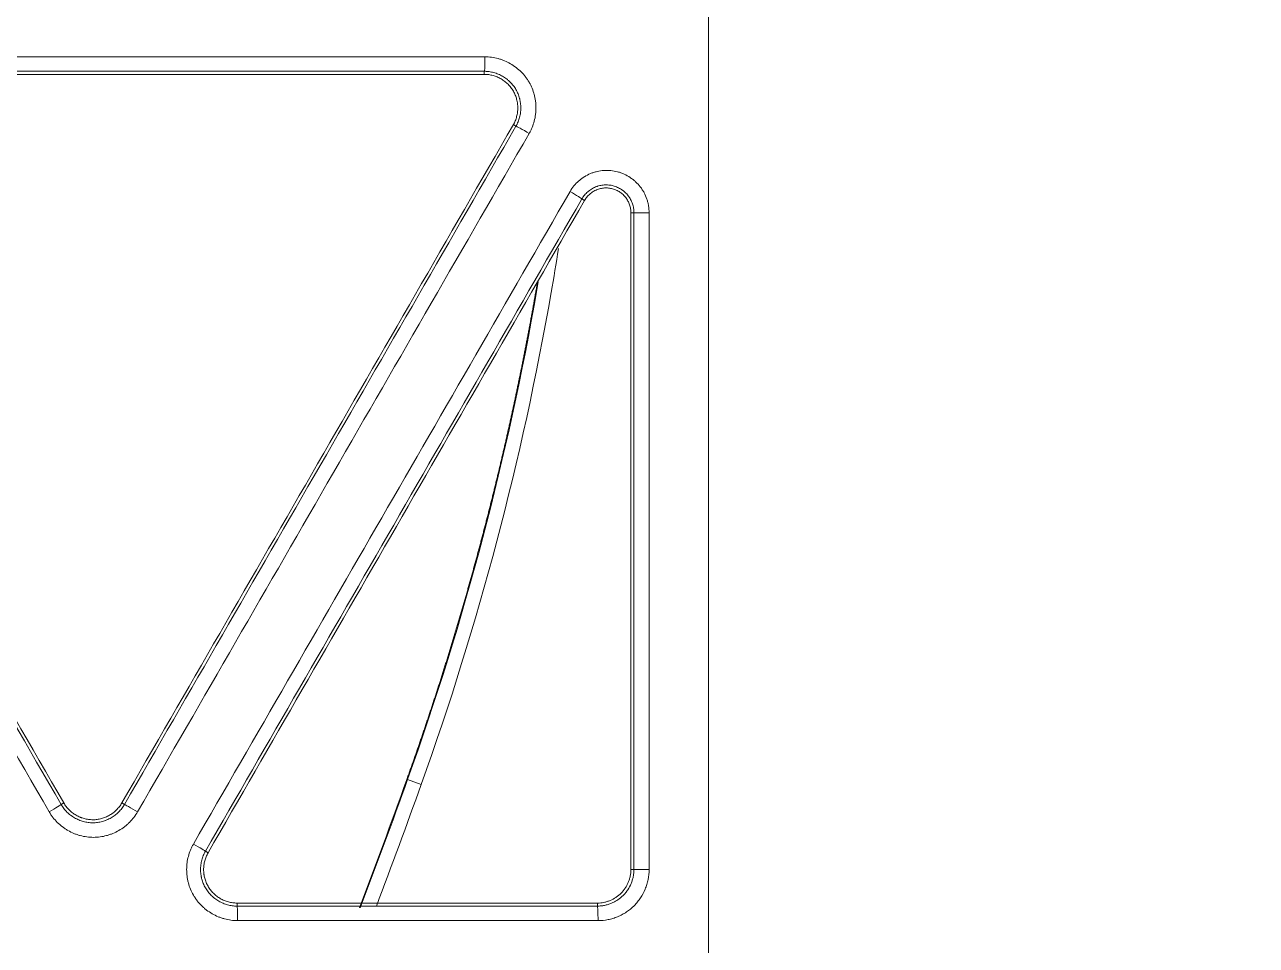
# Model space of a CAD drawing. Header units: inches. Extents: x 405346 to 489838, y -25612 to 14934.
# Drawn here: x 467469.52 to 467509.75, y 4230.75 to 4260.81 of the extents above; entities that cross this region are included whole.
import ezdxf

# ---------------------------------------------------------------- set-up
doc = ezdxf.new("R2010")
doc.units = ezdxf.units.IN
doc.header["$LTSCALE"] = 200
doc.header["$MEASUREMENT"] = 0
doc.layers.add('SS-EQ', color=2, linetype='Continuous', lineweight=20)

# ---------------------------------------------------------------- blocks, each defined once
blk = doc.blocks.new('4way무풍')
at = {"layer": 'SS-EQ'}
for p, q in [((240.266, -62.242), (240.266, -62.142)), ((241.3, -63.933), (241.214, -63.884)), ((243.541, -66.355), (243.454, -66.305)), ((245.152, -66.76), (245.053, -66.76)), ((237.759, -85.268), (238.205, -85.427)), ((226.444, -86.082), (226.531, -86.032)), ((228.427, -86.032), (228.513, -86.082)), ((231.155, -87.607), (231.242, -87.657)), ((245.053, -88.205), (245.152, -88.205)), ((232.19, -89.299), (232.19, -89.399)), ((243.958, -89.399), (243.959, -89.299))]:
    blk.add_line(p, q, dxfattribs=at)
for radius, start, end in [(252.562, 339.25515, 340.26912), (252.587, 339.25746, 340.27071), (253.06, 339.31197, 340.27071)]:
    blk.add_arc((0, 0), radius, start, end, dxfattribs=at)
for centre, major_axis, ratio, start_param, end_param in [((240.266, -61.669), (0, -0.474), 0.045334, 0.034942, 1.569012), ((241.71, -64.17), (0.41, -0.237), 0.021292, 1.530284, 3.106678), ((243.044, -66.068), (0.41, -0.237), 0.021455, 0.034915, 1.529954), ((245.625, -66.76), (0.474, 0), 0.001807, 3.176499, 4.759297), ((226.034, -86.319), (-0.41, -0.237), 0.022969, 1.604277, 3.106677), ((228.923, -86.319), (0.41, -0.237), 0.018018, 1.533539, 3.10668), ((230.745, -87.371), (0.41, -0.237), 0.018281, 0.034912, 1.533146), ((245.625, -88.205), (0.474, 0), 0.002484, 3.176547, 4.758647), ((232.189, -89.872), (0, 0.474), 0.042048, 4.709351, 6.248227), ((243.958, -89.872), (0, -0.474), 0.045633, 1.568201, 3.106717)]:
    blk.add_ellipse(centre, major_axis=major_axis, ratio=ratio, start_param=start_param, end_param=end_param, dxfattribs=at)
for points, knots in [([(346.359, 0), (346.359, -27.812), (346.359, -55.624), (346.359, -97.341), (346.359, -111.247), (346.359, -139.059), (346.359, -152.965), (346.359, -180.777), (346.359, -194.683), (346.359, -222.494), (346.359, -236.4), (346.359, -257.259), (346.358, -264.212), (346.359, -272.903), (346.359, -274.641), (346.359, -277.249), (346.359, -278.118), (346.358, -279.856), (346.358, -280.725), (346.358, -282.029), (346.358, -282.463), (346.358, -283.333), (346.359, -283.767), (346.359, -284.419), (346.359, -284.636), (346.359, -285.071), (346.358, -285.288), (346.355, -285.723), (346.353, -285.94), (346.346, -286.374), (346.341, -286.592), (346.322, -287.243), (346.305, -287.678), (346.262, -288.546), (346.236, -288.98), (346.174, -289.849), (346.138, -290.283), (346.078, -290.934), (346.057, -291.151), (346.012, -291.585), (345.894, -292.666), (345.748, -293.741), (345.479, -295.45), (345.327, -296.299), (344.817, -298.834), (344.407, -300.505), (343.687, -302.982), (343.172, -304.624), (342.294, -307.059), (341.638, -308.663), (341.119, -309.858), (340.941, -310.256), (340.714, -310.751), (340.668, -310.85), (340.576, -311.047), (340.437, -311.343), (339.919, -312.422), (339.029, -314.158), (338.177, -315.66), (336.854, -317.881), (335.912, -319.32), (334.41, -321.418), (333.379, -322.796), (331.741, -324.801), (330.589, -326.095), (329.702, -327.051), (329.403, -327.366), (329.024, -327.758), (328.947, -327.836), (328.795, -327.992), (328.566, -328.224), (327.719, -329.07), (326.303, -330.412), (324.35, -332.111), (322.332, -333.722), (320.944, -334.738), (319.535, -335.724), (318.819, -336.202), (317.367, -337.13), (315.893, -338.028), (314.376, -338.866), (313.222, -339.473), (312.835, -339.671), (312.249, -339.963), (312.054, -340.059), (311.662, -340.249), (309.896, -341.094), (308.103, -341.848), (305.68, -342.75), (304.055, -343.316), (302.408, -343.813), (299.923, -344.506), (298.245, -344.898), (295.697, -345.382), (294.842, -345.525), (293.766, -345.682), (293.551, -345.712), (293.12, -345.771), (292.903, -345.799), (292.254, -345.88), (291.821, -345.929), (290.523, -346.062), (289.657, -346.132), (288.357, -346.21), (287.924, -346.232), (287.057, -346.265), (286.624, -346.277), (285.974, -346.288), (285.757, -346.291), (285.323, -346.293), (285.107, -346.294), (284.673, -346.294), (284.456, -346.294), (284.023, -346.294), (283.806, -346.293), (283.156, -346.293), (282.722, -346.293), (281.855, -346.293), (281.421, -346.293), (280.121, -346.293), (279.253, -346.294), (277.519, -346.294), (276.652, -346.294), (274.051, -346.294), (272.316, -346.294), (267.113, -346.294), (263.645, -346.293), (256.708, -346.293), (253.239, -346.294), (242.833, -346.294), (235.896, -346.294), (222.022, -346.294), (215.084, -346.294), (194.273, -346.294), (180.399, -346.294), (152.65, -346.294), (138.775, -346.294), (111.027, -346.294), (97.152, -346.294), (69.404, -346.294), (55.529, -346.294), (34.718, -346.294), (27.78, -346.294), (13.906, -346.294), (6.969, -346.294), (0.032, -346.294)], [0, 0, 0, 0, 0.125, 0.125, 0.1875, 0.1875, 0.25, 0.25, 0.3125, 0.3125, 0.375, 0.375, 0.40625, 0.40625, 0.414063, 0.414063, 0.417969, 0.417969, 0.421875, 0.421875, 0.423828, 0.423828, 0.425781, 0.425781, 0.426758, 0.426758, 0.427734, 0.427734, 0.428711, 0.428711, 0.429688, 0.429688, 0.431641, 0.431641, 0.433594, 0.433594, 0.435547, 0.435547, 0.436523, 0.436523, 0.4375, 0.441406, 0.441406, 0.445313, 0.445313, 0.453125, 0.453125, 0.457031, 0.460938, 0.464844, 0.464844, 0.466797, 0.466797, 0.467285, 0.467285, 0.467773, 0.46875, 0.472656, 0.476563, 0.476563, 0.484375, 0.484375, 0.488281, 0.492188, 0.496094, 0.496094, 0.498047, 0.498047, 0.498535, 0.498535, 0.499023, 0.5, 0.503906, 0.507813, 0.511719, 0.515625, 0.515625, 0.519531, 0.519531, 0.523438, 0.527344, 0.527344, 0.529297, 0.529297, 0.530273, 0.530273, 0.53125, 0.539063, 0.539063, 0.542969, 0.546875, 0.546875, 0.554688, 0.554688, 0.558594, 0.558594, 0.55957, 0.55957, 0.560547, 0.560547, 0.5625, 0.5625, 0.566406, 0.566406, 0.568359, 0.568359, 0.570313, 0.570313, 0.571289, 0.571289, 0.572266, 0.572266, 0.573242, 0.573242, 0.574219, 0.574219, 0.576172, 0.576172, 0.578125, 0.578125, 0.582031, 0.582031, 0.585938, 0.585938, 0.59375, 0.59375, 0.609375, 0.609375, 0.625, 0.625, 0.65625, 0.65625, 0.6875, 0.6875, 0.75, 0.75, 0.8125, 0.8125, 0.875, 0.875, 0.9375, 0.9375, 0.96875, 0.96875, 1, 1, 1, 1]), ([(0.032, -345.099), (6.961, -345.099), (13.891, -345.099), (27.75, -345.099), (34.679, -345.099), (55.467, -345.099), (69.326, -345.098), (97.044, -345.098), (110.903, -345.097), (138.621, -345.096), (152.48, -345.096), (180.197, -345.094), (194.056, -345.092), (214.845, -345.09), (221.774, -345.089), (235.633, -345.086), (242.562, -345.085), (256.421, -345.082), (263.351, -345.081), (272.013, -345.079), (273.745, -345.079), (276.343, -345.079), (277.21, -345.078), (278.942, -345.078), (279.808, -345.077), (281.107, -345.076), (281.541, -345.076), (282.407, -345.076), (282.84, -345.076), (283.706, -345.076), (284.139, -345.076), (284.789, -345.074), (285.005, -345.074), (285.438, -345.071), (285.655, -345.069), (286.304, -345.06), (286.737, -345.049), (287.602, -345.017), (288.034, -344.997), (289.33, -344.922), (290.194, -344.853), (291.488, -344.722), (291.92, -344.673), (292.566, -344.593), (292.782, -344.566), (293.212, -344.508), (294.286, -344.358), (295.351, -344.18), (297.891, -343.699), (299.563, -343.307), (302.039, -342.615), (303.679, -342.118), (305.297, -341.551), (307.709, -340.648), (309.296, -339.976), (311.056, -339.138), (311.349, -338.996), (311.641, -338.853), (311.836, -338.756), (311.933, -338.707), (312.418, -338.464), (312.803, -338.265), (313.951, -337.656), (314.704, -337.236), (316.19, -336.364), (316.921, -335.913), (318.363, -334.982), (319.073, -334.502), (320.472, -333.511), (321.849, -332.491), (323.849, -330.872), (325.784, -329.163), (327.03, -327.964), (327.795, -327.195), (327.947, -327.041), (328.25, -326.729), (328.401, -326.573), (328.849, -326.102), (329.145, -325.785), (330.019, -324.826), (331.153, -323.527), (332.763, -321.515), (333.776, -320.132), (334.759, -318.728), (335.235, -318.016), (336.157, -316.57), (336.603, -315.837), (337.465, -314.35), (338.296, -312.842), (339.065, -311.291), (339.481, -310.406), (339.527, -310.308), (339.618, -310.111), (339.754, -309.815), (340.065, -309.123), (340.322, -308.527), (340.821, -307.331), (341.451, -305.727), (342.288, -303.291), (342.776, -301.648), (343.454, -299.169), (343.836, -297.496), (344.302, -294.959), (344.439, -294.108), (344.619, -292.825), (344.702, -292.181), (344.786, -291.427), (344.82, -291.104), (344.842, -290.888), (344.853, -290.779), (344.946, -289.807), (345.01, -288.942), (345.078, -287.644), (345.096, -287.212), (345.116, -286.563), (345.122, -286.347), (345.13, -285.914), (345.133, -285.698), (345.138, -285.266), (345.139, -285.049), (345.14, -284.617), (345.14, -284.4), (345.141, -283.752), (345.141, -283.319), (345.141, -282.67), (345.141, -282.454), (345.141, -282.021), (345.141, -281.805), (345.142, -281.156), (345.142, -280.724), (345.143, -279.426), (345.143, -278.561), (345.144, -276.831), (345.144, -275.966), (345.145, -273.37), (345.145, -271.64), (345.146, -262.989), (345.148, -256.069), (345.152, -235.306), (345.154, -221.465), (345.157, -193.782), (345.159, -179.94), (345.161, -152.257), (345.161, -138.416), (345.162, -110.732), (345.163, -69.208), (345.164, -27.683), (345.164, 0)], [0, 0, 0, 0, 0.03125, 0.03125, 0.0625, 0.0625, 0.125, 0.125, 0.1875, 0.1875, 0.25, 0.25, 0.3125, 0.3125, 0.34375, 0.34375, 0.375, 0.375, 0.40625, 0.40625, 0.414063, 0.414063, 0.417969, 0.417969, 0.421875, 0.421875, 0.423828, 0.423828, 0.425781, 0.425781, 0.427734, 0.427734, 0.428711, 0.428711, 0.429688, 0.429688, 0.431641, 0.431641, 0.433594, 0.433594, 0.4375, 0.4375, 0.439453, 0.439453, 0.44043, 0.44043, 0.441406, 0.445313, 0.445313, 0.453125, 0.453125, 0.457031, 0.460938, 0.460938, 0.46875, 0.46875, 0.469727, 0.470215, 0.470215, 0.470703, 0.470703, 0.472656, 0.472656, 0.476563, 0.476563, 0.480469, 0.480469, 0.484375, 0.484375, 0.488281, 0.492188, 0.496094, 0.5, 0.5, 0.500977, 0.500977, 0.501953, 0.501953, 0.503906, 0.503906, 0.507813, 0.511719, 0.515625, 0.515625, 0.519531, 0.519531, 0.523438, 0.523438, 0.527344, 0.53125, 0.53125, 0.531738, 0.531738, 0.532227, 0.533203, 0.535156, 0.535156, 0.539063, 0.542969, 0.546875, 0.546875, 0.554688, 0.554688, 0.558594, 0.558594, 0.560547, 0.561523, 0.562012, 0.562012, 0.5625, 0.5625, 0.566406, 0.566406, 0.568359, 0.568359, 0.569336, 0.569336, 0.570313, 0.570313, 0.571289, 0.571289, 0.572266, 0.572266, 0.574219, 0.574219, 0.575195, 0.575195, 0.576172, 0.576172, 0.578125, 0.578125, 0.582031, 0.582031, 0.585938, 0.585938, 0.59375, 0.59375, 0.625, 0.625, 0.6875, 0.6875, 0.75, 0.75, 0.8125, 0.8125, 0.875, 1, 1, 1, 1]), ([(247.586, -233.896), (247.586, -231.46), (247.586, -229.023), (247.586, -224.151), (247.586, -221.715), (247.586, -216.842), (247.586, -214.406), (247.586, -209.534), (247.586, -207.097), (247.586, -204.052), (247.586, -203.443), (247.586, -202.225), (247.586, -201.616), (247.586, -199.788), (247.586, -198.57), (247.586, -194.916), (247.586, -192.479), (247.586, -185.17), (247.586, -180.297), (247.586, -155.933), (247.586, -136.442), (247.586, -112.077), (247.586, -107.204), (247.586, -97.459), (247.586, -92.586), (247.586, -77.967), (247.586, -68.221), (247.586, -38.984), (247.586, -19.492), (247.586, 0)], [0, 0, 0, 0, 0.03125, 0.03125, 0.0625, 0.0625, 0.09375, 0.09375, 0.125, 0.125, 0.132812, 0.132812, 0.140625, 0.140625, 0.15625, 0.15625, 0.1875, 0.1875, 0.25, 0.25, 0.5, 0.5, 0.5625, 0.5625, 0.625, 0.625, 0.75, 0.75, 1, 1, 1, 1]), ([(240.287, -61.669), (240.36, -61.669), (240.433, -61.674), (240.576, -61.694), (240.647, -61.708), (240.752, -61.737), (240.787, -61.747), (240.839, -61.765), (240.856, -61.771), (240.891, -61.784), (240.907, -61.791), (240.991, -61.826), (241.121, -61.89), (241.242, -61.971), (241.315, -62.026), (241.329, -62.038), (241.358, -62.061), (241.4, -62.096), (241.44, -62.133), (241.517, -62.209), (241.565, -62.264), (241.631, -62.35), (241.653, -62.379), (241.693, -62.44), (241.713, -62.471), (241.768, -62.566), (241.831, -62.696), (241.878, -62.833), (241.901, -62.922), (241.905, -62.939), (241.913, -62.975), (241.917, -62.993), (241.928, -63.047), (241.934, -63.083), (241.948, -63.191), (241.952, -63.263), (241.952, -63.372), (241.951, -63.427), (241.946, -63.481), (241.943, -63.518), (241.941, -63.536), (241.929, -63.627), (241.901, -63.769), (241.856, -63.907), (241.814, -64.008), (241.799, -64.041), (241.767, -64.107), (241.75, -64.139), (241.731, -64.171)], [0, 0, 0, 0, 0.0625, 0.0625, 0.125, 0.125, 0.15625, 0.15625, 0.171875, 0.171875, 0.1875, 0.1875, 0.25, 0.3125, 0.3125, 0.328125, 0.328125, 0.34375, 0.375, 0.375, 0.4375, 0.4375, 0.46875, 0.46875, 0.5, 0.5, 0.5625, 0.625, 0.625, 0.640625, 0.640625, 0.65625, 0.65625, 0.6875, 0.6875, 0.75, 0.75, 0.78125, 0.796875, 0.796875, 0.8125, 0.8125, 0.875, 0.9375, 0.9375, 0.96875, 0.96875, 1, 1, 1, 1]), ([(241.3, -63.933), (241.302, -63.93), (241.303, -63.927), (241.306, -63.922), (241.311, -63.913), (241.316, -63.904), (241.325, -63.887), (241.331, -63.875), (241.348, -63.84), (241.359, -63.816), (241.388, -63.744), (241.421, -63.645), (241.441, -63.543), (241.449, -63.478), (241.45, -63.465), (241.453, -63.439), (241.454, -63.426), (241.456, -63.387), (241.457, -63.361), (241.457, -63.283), (241.454, -63.231), (241.444, -63.154), (241.44, -63.128), (241.432, -63.09), (241.429, -63.077), (241.424, -63.051), (241.42, -63.039), (241.404, -62.975), (241.387, -62.926), (241.348, -62.83), (241.325, -62.784), (241.286, -62.716), (241.272, -62.694), (241.243, -62.65), (241.228, -62.629), (241.18, -62.568), (241.146, -62.529), (241.09, -62.474), (241.062, -62.448), (241.032, -62.423), (241.012, -62.406), (241.001, -62.398), (240.949, -62.358), (240.863, -62.301), (240.77, -62.255), (240.698, -62.225), (240.673, -62.215), (240.624, -62.198), (240.599, -62.191), (240.524, -62.17), (240.473, -62.16), (240.396, -62.149), (240.358, -62.145), (240.312, -62.143), (240.289, -62.142), (240.279, -62.142), (240.273, -62.142), (240.269, -62.142), (240.266, -62.142)], [0, 0, 0, 0, 0.003906, 0.003906, 0.007812, 0.015625, 0.015625, 0.03125, 0.03125, 0.0625, 0.0625, 0.125, 0.1875, 0.1875, 0.203125, 0.203125, 0.21875, 0.21875, 0.25, 0.25, 0.3125, 0.3125, 0.34375, 0.34375, 0.359375, 0.359375, 0.375, 0.375, 0.4375, 0.4375, 0.5, 0.5, 0.53125, 0.53125, 0.5625, 0.5625, 0.625, 0.625, 0.65625, 0.671875, 0.671875, 0.6875, 0.6875, 0.75, 0.8125, 0.8125, 0.84375, 0.84375, 0.875, 0.875, 0.9375, 0.9375, 0.96875, 0.984375, 0.992188, 0.996094, 0.996094, 1, 1, 1, 1]), ([(240.266, -62.242), (240.315, -62.242), (240.363, -62.245), (240.457, -62.258), (240.55, -62.277), (240.64, -62.308), (240.706, -62.336), (240.728, -62.346), (240.771, -62.367), (240.792, -62.379), (240.854, -62.414), (240.894, -62.441), (240.95, -62.484), (240.969, -62.499), (241.005, -62.53), (241.023, -62.547), (241.074, -62.597), (241.137, -62.668), (241.19, -62.747), (241.226, -62.81), (241.237, -62.831), (241.258, -62.874), (241.268, -62.896), (241.295, -62.962), (241.31, -63.007), (241.328, -63.076), (241.336, -63.111), (241.342, -63.146), (241.346, -63.17), (241.348, -63.182), (241.355, -63.241), (241.361, -63.336), (241.355, -63.431), (241.346, -63.502), (241.343, -63.526), (241.333, -63.573), (241.328, -63.597), (241.31, -63.666), (241.295, -63.711), (241.259, -63.799), (241.238, -63.842), (241.214, -63.884)], [0, 0, 0, 0, 0.0625, 0.0625, 0.125, 0.1875, 0.1875, 0.21875, 0.21875, 0.25, 0.25, 0.3125, 0.3125, 0.34375, 0.34375, 0.375, 0.375, 0.4375, 0.5, 0.5, 0.53125, 0.53125, 0.5625, 0.5625, 0.625, 0.625, 0.65625, 0.671875, 0.671875, 0.6875, 0.6875, 0.75, 0.8125, 0.8125, 0.84375, 0.84375, 0.875, 0.875, 0.9375, 0.9375, 1, 1, 1, 1]), ([(228.427, -86.032), (230.558, -82.34), (232.689, -78.649), (236.952, -71.266), (239.083, -67.575), (241.214, -63.884)], [0, 0, 0, 0, 0.5, 0.5, 1, 1, 1, 1]), ([(228.513, -86.082), (230.644, -82.39), (232.775, -78.699), (237.038, -71.316), (239.169, -67.624), (241.3, -63.933)], [0, 0, 0, 0, 0.5, 0.5, 1, 1, 1, 1]), ([(241.731, -64.171), (239.6, -67.862), (237.468, -71.554), (233.205, -78.937), (231.074, -82.628), (228.942, -86.32)], [0, 0, 0, 0, 0.5, 0.5, 1, 1, 1, 1]), ([(243.066, -66.069), (243.104, -66.003), (243.147, -65.941), (243.242, -65.825), (243.295, -65.771), (243.366, -65.708), (243.381, -65.696), (243.41, -65.672), (243.425, -65.661), (243.47, -65.627), (243.501, -65.606), (243.597, -65.546), (243.664, -65.512), (243.751, -65.475), (243.769, -65.469), (243.805, -65.455), (243.823, -65.449), (243.877, -65.432), (243.913, -65.422), (244.023, -65.397), (244.097, -65.386), (244.191, -65.379), (244.21, -65.378), (244.248, -65.377), (244.267, -65.377), (244.324, -65.378), (244.362, -65.38), (244.474, -65.391), (244.548, -65.404), (244.657, -65.434), (244.694, -65.445), (244.765, -65.471), (244.8, -65.485), (244.902, -65.531), (244.968, -65.568), (245.047, -65.62), (245.062, -65.631), (245.093, -65.653), (245.108, -65.665), (245.153, -65.7), (245.181, -65.725), (245.264, -65.801), (245.314, -65.857), (245.372, -65.932), (245.383, -65.947), (245.405, -65.978), (245.416, -65.994), (245.447, -66.042), (245.466, -66.074), (245.519, -66.174), (245.549, -66.243), (245.58, -66.332), (245.585, -66.35), (245.596, -66.386), (245.601, -66.405), (245.615, -66.46), (245.623, -66.497), (245.641, -66.609), (245.648, -66.684), (245.648, -66.761)], [0, 0, 0, 0, 0.0625, 0.0625, 0.125, 0.125, 0.140625, 0.140625, 0.15625, 0.15625, 0.1875, 0.1875, 0.25, 0.25, 0.265625, 0.265625, 0.28125, 0.28125, 0.3125, 0.3125, 0.375, 0.375, 0.390625, 0.390625, 0.40625, 0.40625, 0.4375, 0.4375, 0.5, 0.5, 0.53125, 0.53125, 0.5625, 0.5625, 0.625, 0.625, 0.640625, 0.640625, 0.65625, 0.65625, 0.6875, 0.6875, 0.75, 0.75, 0.765625, 0.765625, 0.78125, 0.78125, 0.8125, 0.8125, 0.875, 0.875, 0.890625, 0.890625, 0.90625, 0.90625, 0.9375, 0.9375, 1, 1, 1, 1]), ([(245.152, -66.76), (245.152, -66.757), (245.152, -66.754), (245.152, -66.747), (245.152, -66.738), (245.151, -66.716), (245.15, -66.697), (245.147, -66.66), (245.141, -66.611), (245.13, -66.562), (245.118, -66.513), (245.111, -66.489), (245.087, -66.419), (245.067, -66.374), (245.032, -66.308), (245.02, -66.287), (244.999, -66.255), (244.992, -66.245), (244.978, -66.224), (244.97, -66.214), (244.933, -66.165), (244.899, -66.129), (244.845, -66.078), (244.826, -66.062), (244.797, -66.039), (244.787, -66.031), (244.767, -66.017), (244.757, -66.01), (244.705, -65.975), (244.662, -65.951), (244.594, -65.921), (244.571, -65.911), (244.524, -65.895), (244.5, -65.887), (244.428, -65.868), (244.38, -65.859), (244.306, -65.852), (244.281, -65.851), (244.232, -65.85), (244.207, -65.851), (244.132, -65.855), (244.083, -65.863), (244.011, -65.879), (243.976, -65.889), (243.94, -65.901), (243.917, -65.91), (243.905, -65.914), (243.848, -65.938), (243.804, -65.961), (243.741, -66), (243.71, -66.021), (243.681, -66.044), (243.661, -66.06), (243.652, -66.068), (243.605, -66.109), (243.57, -66.144), (243.523, -66.201), (243.501, -66.231), (243.477, -66.267), (243.465, -66.286), (243.46, -66.294), (243.457, -66.299), (243.456, -66.302), (243.454, -66.305)], [0, 0, 0, 0, 0.003906, 0.003906, 0.007812, 0.015625, 0.03125, 0.03125, 0.0625, 0.09375, 0.09375, 0.125, 0.125, 0.1875, 0.1875, 0.21875, 0.21875, 0.234375, 0.234375, 0.25, 0.25, 0.3125, 0.3125, 0.34375, 0.34375, 0.359375, 0.359375, 0.375, 0.375, 0.4375, 0.4375, 0.46875, 0.46875, 0.5, 0.5, 0.5625, 0.5625, 0.59375, 0.59375, 0.625, 0.625, 0.6875, 0.6875, 0.71875, 0.734375, 0.734375, 0.75, 0.75, 0.8125, 0.8125, 0.84375, 0.859375, 0.859375, 0.875, 0.875, 0.9375, 0.9375, 0.96875, 0.984375, 0.992188, 0.996094, 0.996094, 1, 1, 1, 1]), ([(243.541, -66.355), (243.564, -66.316), (243.589, -66.28), (243.631, -66.229), (243.646, -66.212), (243.677, -66.18), (243.693, -66.165), (243.743, -66.121), (243.778, -66.095), (243.834, -66.06), (243.854, -66.049), (243.883, -66.034), (243.893, -66.029), (243.913, -66.02), (243.924, -66.015), (243.975, -65.994), (244.017, -65.981), (244.081, -65.966), (244.103, -65.962), (244.146, -65.956), (244.169, -65.953), (244.235, -65.949), (244.279, -65.95), (244.344, -65.956), (244.366, -65.959), (244.41, -65.967), (244.432, -65.972), (244.496, -65.989), (244.537, -66.004), (244.597, -66.031), (244.617, -66.041), (244.656, -66.063), (244.675, -66.074), (244.73, -66.111), (244.764, -66.139), (244.813, -66.184), (244.836, -66.207), (244.858, -66.232), (244.872, -66.249), (244.879, -66.258), (244.913, -66.302), (244.937, -66.339), (244.968, -66.397), (244.977, -66.417), (244.995, -66.458), (245.003, -66.478), (245.024, -66.542), (245.046, -66.627), (245.053, -66.715), (245.053, -66.76)], [0, 0, 0, 0, 0.0625, 0.0625, 0.09375, 0.09375, 0.125, 0.125, 0.1875, 0.1875, 0.21875, 0.21875, 0.234375, 0.234375, 0.25, 0.25, 0.3125, 0.3125, 0.34375, 0.34375, 0.375, 0.375, 0.4375, 0.4375, 0.46875, 0.46875, 0.5, 0.5, 0.5625, 0.5625, 0.59375, 0.59375, 0.625, 0.625, 0.6875, 0.6875, 0.71875, 0.734375, 0.734375, 0.75, 0.75, 0.8125, 0.8125, 0.84375, 0.84375, 0.875, 0.875, 0.9375, 1, 1, 1, 1]), ([(230.765, -87.372), (232.815, -83.821), (234.865, -80.271), (238.965, -73.17), (241.016, -69.619), (243.066, -66.069)], [0, 0, 0, 0, 0.5, 0.5, 1, 1, 1, 1]), ([(243.454, -66.305), (241.404, -69.855), (239.355, -73.405), (235.255, -80.506), (233.205, -84.057), (231.155, -87.607)], [0, 0, 0, 0, 0.5, 0.5, 1, 1, 1, 1]), ([(243.541, -66.355), (241.492, -69.905), (239.442, -73.456), (235.342, -80.556), (233.292, -84.107), (231.242, -87.657)], [0, 0, 0, 0, 0.5, 0.5, 1, 1, 1, 1]), ([(238.205, -85.427), (240.078, -80.207), (241.623, -74.355), (242.612, -68.407), (242.687, -67.93)], [0, 0, 0, 0, 0.919937, 1, 1, 1, 1]), ([(241.993, -69.07), (241.986, -69.113), (241.97, -69.206), (241.945, -69.35), (241.918, -69.501), (241.892, -69.651), (241.865, -69.802), (241.838, -69.952), (241.81, -70.103), (241.782, -70.254), (241.755, -70.404), (241.726, -70.554), (241.698, -70.705), (241.669, -70.855), (241.641, -71.005), (241.612, -71.155), (241.582, -71.306), (241.553, -71.456), (241.523, -71.606), (241.493, -71.756), (241.463, -71.906), (241.432, -72.056), (241.401, -72.205), (241.37, -72.355), (241.339, -72.505), (241.308, -72.655), (241.276, -72.804), (241.244, -72.954), (241.212, -73.103), (241.179, -73.253), (241.147, -73.402), (241.114, -73.552), (241.081, -73.701), (241.047, -73.85), (241.014, -73.999), (240.98, -74.148), (240.946, -74.298), (240.912, -74.447), (240.877, -74.595), (240.842, -74.744), (240.807, -74.893), (240.772, -75.042), (240.737, -75.191), (240.701, -75.339), (240.665, -75.488), (240.629, -75.636), (240.592, -75.785), (240.556, -75.933), (240.519, -76.081), (240.482, -76.23), (240.444, -76.378), (240.407, -76.526), (240.369, -76.674), (240.331, -76.822), (240.293, -76.97), (240.254, -77.117), (240.215, -77.265), (240.176, -77.413), (240.137, -77.56), (240.098, -77.708), (240.058, -77.855), (240.018, -78.003), (239.978, -78.15), (239.938, -78.297), (239.897, -78.444), (239.856, -78.592), (239.815, -78.739), (239.774, -78.885), (239.732, -79.032), (239.691, -79.179), (239.649, -79.326), (239.607, -79.472), (239.564, -79.619), (239.521, -79.765), (239.479, -79.912), (239.435, -80.058), (239.392, -80.204), (239.349, -80.35), (239.305, -80.496), (239.261, -80.642), (239.216, -80.788), (239.172, -80.934), (239.127, -81.08), (239.082, -81.225), (239.037, -81.371), (238.992, -81.516), (238.946, -81.662), (238.9, -81.807), (238.854, -81.952), (238.808, -82.097), (238.762, -82.242), (238.715, -82.387), (238.668, -82.532), (238.621, -82.677), (238.573, -82.821), (238.526, -82.966), (238.478, -83.11), (238.43, -83.255), (238.381, -83.399), (238.333, -83.543), (238.284, -83.687), (238.235, -83.831), (238.186, -83.975), (238.137, -84.119), (238.087, -84.263), (238.037, -84.406), (237.987, -84.55), (237.937, -84.693), (237.886, -84.836), (237.836, -84.98), (237.785, -85.123), (237.75, -85.218), (237.733, -85.266)], [0, 0, 0, 0, 0.007812, 0.016937, 0.026062, 0.035187, 0.044312, 0.053437, 0.062562, 0.071687, 0.080812, 0.089937, 0.099061, 0.108186, 0.11731, 0.126434, 0.135558, 0.144682, 0.153806, 0.162929, 0.172053, 0.181176, 0.190299, 0.199422, 0.208544, 0.217666, 0.226788, 0.23591, 0.245032, 0.254153, 0.263274, 0.272394, 0.281514, 0.290634, 0.299754, 0.308873, 0.317992, 0.32711, 0.336228, 0.345346, 0.354463, 0.36358, 0.372696, 0.381812, 0.390927, 0.400042, 0.409156, 0.41827, 0.427384, 0.436497, 0.445609, 0.454721, 0.463832, 0.472943, 0.482053, 0.491162, 0.500271, 0.509379, 0.518487, 0.527594, 0.5367, 0.545806, 0.554911, 0.564016, 0.573119, 0.582222, 0.591324, 0.600426, 0.609527, 0.618627, 0.627726, 0.636824, 0.645922, 0.655019, 0.664115, 0.67321, 0.682305, 0.691398, 0.700491, 0.709583, 0.718674, 0.727764, 0.736853, 0.745942, 0.755029, 0.764116, 0.773201, 0.782286, 0.791369, 0.800452, 0.809534, 0.818614, 0.827694, 0.836772, 0.84585, 0.854927, 0.864002, 0.873076, 0.88215, 0.891222, 0.900293, 0.909363, 0.918432, 0.9275, 0.936567, 0.945632, 0.954696, 0.963759, 0.972821, 0.981882, 0.990942, 1, 1, 1, 1]), ([(242.028, -69.018), (242.013, -69.105), (241.06, -74.631), (239.622, -80.072), (237.759, -85.268)], [0, 0, 0, 0, 0.015657, 1, 1, 1, 1]), ([(226.444, -86.082), (226.446, -86.085), (226.447, -86.088), (226.451, -86.093), (226.456, -86.102), (226.461, -86.11), (226.471, -86.127), (226.479, -86.138), (226.501, -86.171), (226.516, -86.192), (226.564, -86.254), (226.633, -86.331), (226.711, -86.399), (226.764, -86.439), (226.774, -86.446), (226.795, -86.462), (226.828, -86.484), (226.861, -86.504), (226.928, -86.543), (226.975, -86.566), (227.047, -86.596), (227.071, -86.606), (227.121, -86.623), (227.146, -86.63), (227.221, -86.651), (227.272, -86.661), (227.375, -86.675), (227.426, -86.679), (227.505, -86.679), (227.531, -86.678), (227.583, -86.674), (227.609, -86.672), (227.686, -86.661), (227.737, -86.651), (227.812, -86.63), (227.849, -86.619), (227.886, -86.605), (227.91, -86.596), (227.923, -86.591), (227.983, -86.566), (228.076, -86.52), (228.162, -86.462), (228.225, -86.415), (228.245, -86.398), (228.285, -86.364), (228.304, -86.346), (228.359, -86.291), (228.394, -86.252), (228.441, -86.191), (228.464, -86.159), (228.489, -86.121), (228.501, -86.101), (228.506, -86.093), (228.509, -86.087), (228.511, -86.084), (228.513, -86.082)], [0, 0, 0, 0, 0.003906, 0.003906, 0.007812, 0.015625, 0.015625, 0.03125, 0.03125, 0.0625, 0.0625, 0.125, 0.1875, 0.1875, 0.203125, 0.203125, 0.21875, 0.25, 0.25, 0.3125, 0.3125, 0.34375, 0.34375, 0.375, 0.375, 0.4375, 0.4375, 0.5, 0.5, 0.53125, 0.53125, 0.5625, 0.5625, 0.625, 0.625, 0.65625, 0.671875, 0.671875, 0.6875, 0.6875, 0.75, 0.8125, 0.8125, 0.84375, 0.84375, 0.875, 0.875, 0.9375, 0.9375, 0.96875, 0.984375, 0.992187, 0.996094, 0.996094, 1, 1, 1, 1]), ([(228.427, -86.032), (228.403, -86.074), (228.376, -86.114), (228.317, -86.189), (228.254, -86.26), (228.182, -86.323), (228.134, -86.359), (228.125, -86.366), (228.105, -86.38), (228.076, -86.4), (228.045, -86.419), (227.983, -86.455), (227.941, -86.476), (227.875, -86.503), (227.852, -86.512), (227.807, -86.528), (227.784, -86.535), (227.715, -86.554), (227.622, -86.573), (227.527, -86.579), (227.455, -86.579), (227.431, -86.578), (227.383, -86.575), (227.359, -86.573), (227.289, -86.563), (227.242, -86.553), (227.174, -86.534), (227.14, -86.524), (227.106, -86.512), (227.083, -86.503), (227.072, -86.499), (227.017, -86.475), (226.931, -86.433), (226.852, -86.38), (226.795, -86.337), (226.777, -86.322), (226.74, -86.29), (226.723, -86.274), (226.672, -86.224), (226.64, -86.188), (226.582, -86.113), (226.555, -86.074), (226.531, -86.032)], [0, 0, 0, 0, 0.0625, 0.0625, 0.125, 0.1875, 0.1875, 0.203125, 0.203125, 0.21875, 0.25, 0.25, 0.3125, 0.3125, 0.34375, 0.34375, 0.375, 0.375, 0.4375, 0.5, 0.5, 0.53125, 0.53125, 0.5625, 0.5625, 0.625, 0.625, 0.65625, 0.671875, 0.671875, 0.6875, 0.6875, 0.75, 0.8125, 0.8125, 0.84375, 0.84375, 0.875, 0.875, 0.9375, 0.9375, 1, 1, 1, 1]), ([(228.942, -86.32), (228.905, -86.384), (228.865, -86.444), (228.776, -86.559), (228.728, -86.613), (228.651, -86.69), (228.624, -86.715), (228.583, -86.751), (228.569, -86.762), (228.54, -86.786), (228.526, -86.797), (228.454, -86.852), (228.333, -86.932), (228.203, -86.997), (228.118, -87.032), (228.101, -87.039), (228.067, -87.052), (228.05, -87.058), (227.998, -87.076), (227.963, -87.087), (227.859, -87.115), (227.788, -87.129), (227.68, -87.144), (227.644, -87.148), (227.571, -87.153), (227.534, -87.154), (227.425, -87.154), (227.28, -87.144), (227.138, -87.115), (227.05, -87.091), (227.033, -87.086), (226.997, -87.076), (226.98, -87.07), (226.928, -87.052), (226.894, -87.039), (226.794, -86.997), (226.729, -86.965), (226.634, -86.911), (226.588, -86.882), (226.543, -86.851), (226.513, -86.83), (226.498, -86.819), (226.426, -86.763), (226.316, -86.668), (226.22, -86.56), (226.153, -86.474), (226.132, -86.444), (226.091, -86.383), (226.071, -86.352), (226.053, -86.32)], [0, 0, 0, 0, 0.0625, 0.0625, 0.125, 0.125, 0.15625, 0.15625, 0.171875, 0.171875, 0.1875, 0.1875, 0.25, 0.3125, 0.3125, 0.328125, 0.328125, 0.34375, 0.34375, 0.375, 0.375, 0.4375, 0.4375, 0.46875, 0.46875, 0.5, 0.5, 0.5625, 0.625, 0.625, 0.640625, 0.640625, 0.65625, 0.65625, 0.6875, 0.6875, 0.75, 0.75, 0.78125, 0.796875, 0.796875, 0.8125, 0.8125, 0.875, 0.9375, 0.9375, 0.96875, 0.96875, 1, 1, 1, 1]), ([(232.209, -89.874), (232.136, -89.874), (232.063, -89.869), (231.92, -89.849), (231.849, -89.835), (231.744, -89.807), (231.709, -89.796), (231.657, -89.778), (231.64, -89.772), (231.605, -89.759), (231.589, -89.752), (231.505, -89.717), (231.375, -89.653), (231.254, -89.572), (231.181, -89.517), (231.167, -89.506), (231.138, -89.483), (231.096, -89.447), (231.056, -89.41), (230.979, -89.334), (230.931, -89.28), (230.865, -89.194), (230.844, -89.164), (230.803, -89.104), (230.783, -89.072), (230.728, -88.977), (230.665, -88.847), (230.618, -88.71), (230.595, -88.622), (230.591, -88.604), (230.583, -88.568), (230.579, -88.55), (230.568, -88.496), (230.562, -88.46), (230.549, -88.352), (230.544, -88.28), (230.544, -88.171), (230.545, -88.117), (230.55, -88.062), (230.553, -88.026), (230.555, -88.007), (230.567, -87.916), (230.595, -87.774), (230.64, -87.637), (230.682, -87.536), (230.697, -87.502), (230.729, -87.436), (230.746, -87.404), (230.765, -87.372)], [0, 0, 0, 0, 0.0625, 0.0625, 0.125, 0.125, 0.15625, 0.15625, 0.171875, 0.171875, 0.1875, 0.1875, 0.25, 0.3125, 0.3125, 0.328125, 0.328125, 0.34375, 0.375, 0.375, 0.4375, 0.4375, 0.46875, 0.46875, 0.5, 0.5, 0.5625, 0.625, 0.625, 0.640625, 0.640625, 0.65625, 0.65625, 0.6875, 0.6875, 0.75, 0.75, 0.78125, 0.796875, 0.796875, 0.8125, 0.8125, 0.875, 0.9375, 0.9375, 0.96875, 0.96875, 1, 1, 1, 1]), ([(231.155, -87.607), (231.153, -87.61), (231.152, -87.613), (231.149, -87.619), (231.144, -87.627), (231.139, -87.636), (231.13, -87.653), (231.124, -87.665), (231.107, -87.7), (231.096, -87.724), (231.066, -87.797), (231.034, -87.895), (231.014, -87.997), (231.006, -88.062), (231.004, -88.075), (231.002, -88.102), (231.001, -88.115), (230.998, -88.154), (230.998, -88.18), (230.998, -88.258), (231.001, -88.309), (231.011, -88.387), (231.015, -88.413), (231.023, -88.451), (231.025, -88.464), (231.031, -88.49), (231.034, -88.502), (231.051, -88.566), (231.067, -88.615), (231.106, -88.711), (231.129, -88.757), (231.169, -88.825), (231.183, -88.848), (231.212, -88.891), (231.227, -88.912), (231.275, -88.974), (231.309, -89.012), (231.365, -89.067), (231.393, -89.093), (231.423, -89.119), (231.444, -89.135), (231.454, -89.143), (231.506, -89.183), (231.593, -89.24), (231.686, -89.286), (231.758, -89.316), (231.782, -89.326), (231.832, -89.343), (231.857, -89.35), (231.932, -89.371), (231.983, -89.381), (232.06, -89.392), (232.098, -89.396), (232.144, -89.398), (232.167, -89.399), (232.177, -89.399), (232.183, -89.399), (232.187, -89.399), (232.19, -89.399)], [0, 0, 0, 0, 0.003906, 0.003906, 0.007813, 0.015625, 0.015625, 0.03125, 0.03125, 0.0625, 0.0625, 0.125, 0.1875, 0.1875, 0.203125, 0.203125, 0.21875, 0.21875, 0.25, 0.25, 0.3125, 0.3125, 0.34375, 0.34375, 0.359375, 0.359375, 0.375, 0.375, 0.4375, 0.4375, 0.5, 0.5, 0.53125, 0.53125, 0.5625, 0.5625, 0.625, 0.625, 0.65625, 0.671875, 0.671875, 0.6875, 0.6875, 0.75, 0.8125, 0.8125, 0.84375, 0.84375, 0.875, 0.875, 0.9375, 0.9375, 0.96875, 0.984375, 0.992187, 0.996094, 0.996094, 1, 1, 1, 1]), ([(232.19, -89.299), (232.142, -89.299), (232.094, -89.296), (231.999, -89.283), (231.906, -89.264), (231.816, -89.233), (231.75, -89.205), (231.728, -89.195), (231.685, -89.174), (231.664, -89.162), (231.602, -89.127), (231.563, -89.1), (231.506, -89.057), (231.488, -89.042), (231.451, -89.01), (231.434, -88.994), (231.383, -88.944), (231.32, -88.872), (231.266, -88.794), (231.23, -88.731), (231.219, -88.71), (231.198, -88.667), (231.188, -88.645), (231.161, -88.579), (231.146, -88.534), (231.128, -88.465), (231.12, -88.43), (231.114, -88.395), (231.11, -88.371), (231.109, -88.359), (231.101, -88.3), (231.095, -88.205), (231.101, -88.11), (231.11, -88.039), (231.114, -88.015), (231.123, -87.968), (231.128, -87.944), (231.146, -87.875), (231.161, -87.83), (231.197, -87.742), (231.218, -87.699), (231.242, -87.657)], [0, 0, 0, 0, 0.0625, 0.0625, 0.125, 0.1875, 0.1875, 0.21875, 0.21875, 0.25, 0.25, 0.3125, 0.3125, 0.34375, 0.34375, 0.375, 0.375, 0.4375, 0.5, 0.5, 0.53125, 0.53125, 0.5625, 0.5625, 0.625, 0.625, 0.65625, 0.671875, 0.671875, 0.6875, 0.6875, 0.75, 0.8125, 0.8125, 0.84375, 0.84375, 0.875, 0.875, 0.9375, 0.9375, 1, 1, 1, 1]), ([(243.958, -89.399), (243.961, -89.399), (243.963, -89.399), (243.968, -89.399), (243.976, -89.399), (243.993, -89.398), (244.027, -89.397), (244.056, -89.395), (244.115, -89.389), (244.153, -89.383), (244.211, -89.371), (244.23, -89.367), (244.268, -89.357), (244.287, -89.352), (244.343, -89.334), (244.416, -89.308), (244.486, -89.275), (244.538, -89.247), (244.555, -89.238), (244.589, -89.218), (244.605, -89.207), (244.687, -89.153), (244.747, -89.104), (244.83, -89.021), (244.856, -88.992), (244.893, -88.947), (244.905, -88.931), (244.928, -88.9), (244.94, -88.884), (244.993, -88.802), (245.03, -88.734), (245.067, -88.643), (245.075, -88.625), (245.088, -88.588), (245.094, -88.569), (245.111, -88.513), (245.13, -88.438), (245.142, -88.361), (245.148, -88.303), (245.15, -88.273), (245.151, -88.239), (245.152, -88.222), (245.152, -88.215), (245.152, -88.21), (245.152, -88.207), (245.152, -88.205)], [0, 0, 0, 0, 0.003906, 0.003906, 0.007812, 0.015625, 0.03125, 0.0625, 0.0625, 0.125, 0.125, 0.15625, 0.15625, 0.1875, 0.1875, 0.25, 0.3125, 0.3125, 0.34375, 0.34375, 0.375, 0.375, 0.5, 0.5, 0.5625, 0.5625, 0.59375, 0.59375, 0.625, 0.625, 0.75, 0.75, 0.78125, 0.78125, 0.8125, 0.8125, 0.875, 0.9375, 0.9375, 0.96875, 0.984375, 0.992188, 0.996094, 0.996094, 1, 1, 1, 1]), ([(245.053, -88.205), (245.053, -88.277), (245.046, -88.348), (245.028, -88.437), (245.024, -88.454), (245.015, -88.489), (245.01, -88.506), (244.994, -88.558), (244.97, -88.625), (244.939, -88.689), (244.914, -88.737), (244.905, -88.752), (244.887, -88.783), (244.877, -88.799), (244.827, -88.873), (244.782, -88.928), (244.707, -89.004), (244.68, -89.028), (244.638, -89.062), (244.624, -89.073), (244.595, -89.094), (244.58, -89.105), (244.506, -89.154), (244.443, -89.187), (244.36, -89.222), (244.343, -89.228), (244.31, -89.24), (244.292, -89.246), (244.241, -89.262), (244.206, -89.27), (244.102, -89.292), (244.031, -89.299), (243.959, -89.299)], [0, 0, 0, 0, 0.125, 0.125, 0.15625, 0.15625, 0.1875, 0.1875, 0.25, 0.3125, 0.3125, 0.34375, 0.34375, 0.375, 0.375, 0.5, 0.5, 0.5625, 0.5625, 0.59375, 0.59375, 0.625, 0.625, 0.75, 0.75, 0.78125, 0.78125, 0.8125, 0.8125, 0.875, 0.875, 1, 1, 1, 1]), ([(245.647, -88.206), (245.647, -88.316), (245.636, -88.424), (245.604, -88.584), (245.591, -88.637), (245.567, -88.715), (245.558, -88.741), (245.54, -88.793), (245.53, -88.819), (245.477, -88.945), (245.426, -89.041), (245.351, -89.154), (245.335, -89.176), (245.303, -89.221), (245.286, -89.242), (245.234, -89.306), (245.197, -89.347), (245.082, -89.462), (244.998, -89.53), (244.884, -89.606), (244.861, -89.621), (244.814, -89.649), (244.79, -89.662), (244.718, -89.701), (244.619, -89.747), (244.517, -89.784), (244.439, -89.808), (244.412, -89.816), (244.359, -89.829), (244.333, -89.835), (244.198, -89.862), (244.089, -89.874), (243.979, -89.874)], [0, 0, 0, 0, 0.125, 0.125, 0.1875, 0.1875, 0.21875, 0.21875, 0.25, 0.25, 0.375, 0.375, 0.40625, 0.40625, 0.4375, 0.4375, 0.5, 0.5, 0.625, 0.625, 0.65625, 0.65625, 0.6875, 0.6875, 0.75, 0.8125, 0.8125, 0.84375, 0.84375, 0.875, 0.875, 1, 1, 1, 1])]:
    blk.add_open_spline(points, degree=3, knots=knots, dxfattribs=at)
for points in [[(214.709, -61.67), (223.236, -61.67), (231.762, -61.669), (240.287, -61.669)], [(240.266, -62.142), (231.743, -62.142), (223.218, -62.142), (214.691, -62.142)], [(240.266, -62.242), (231.743, -62.242), (223.218, -62.242), (214.692, -62.242)], [(213.657, -63.934), (217.919, -71.317), (222.182, -78.699), (226.444, -86.082)], [(213.744, -63.884), (218.006, -71.266), (222.269, -78.649), (226.531, -86.032)], [(226.053, -86.32), (221.79, -78.937), (217.527, -71.554), (213.265, -64.171)], [(245.053, -66.76), (245.053, -73.908), (245.053, -81.056), (245.053, -88.205)], [(245.152, -88.205), (245.152, -81.056), (245.152, -73.908), (245.152, -66.76)], [(245.648, -66.761), (245.648, -73.909), (245.647, -81.057), (245.647, -88.206)], [(237.733, -85.266), (237.742, -85.266), (237.751, -85.267), (237.759, -85.268)], [(232.19, -89.299), (236.113, -89.299), (240.036, -89.299), (243.959, -89.299)], [(232.19, -89.399), (236.113, -89.399), (240.036, -89.399), (243.958, -89.399)], [(243.979, -89.874), (240.056, -89.874), (236.133, -89.874), (232.209, -89.874)]]:
    blk.add_open_spline(points, degree=3, dxfattribs=at)

msp = doc.modelspace()

# ---------------------------------------------------------------- block references
msp.add_blockref('4way무풍', (467244.268, 4321.426))

doc.saveas('drawing.dxf')
